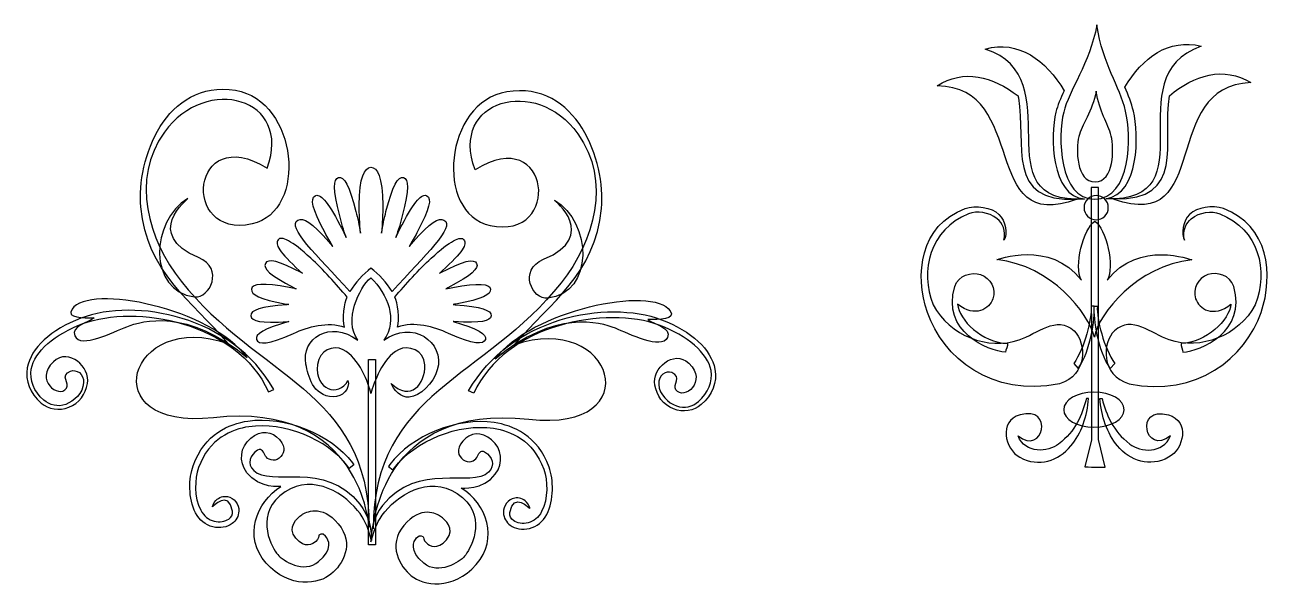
# Model space of a CAD drawing. Header units: millimetres. Extents: x -103 to 104, y -99 to 101.
# Drawn here: x 32.5 to 99.4, y 70.4 to 100.7 of the extents above; entities that cross this region are included whole.
import ezdxf

# ---------------------------------------------------------------- set-up
doc = ezdxf.new("R2010")
doc.units = ezdxf.units.MM
doc.header["$MEASUREMENT"] = 0
doc.layers.add('General Escritorio', color=7, linetype='Continuous', plot=False)
doc.layers.add('layer 1', color=7, linetype='Continuous')

msp = doc.modelspace()

# ---------------------------------------------------------------- linework, layer by layer
at = {"layer": 'General Escritorio', "color": 250}
for points, knots in [([(89.8084, 91.4011), (87.8826, 91.3811), (87.8247, 94.7639), (88.1462, 96.0689), (88.1462, 96.0689), (88.4256, 97.203), (89.5418, 98.6925), (89.9218, 100.739), (89.9218, 100.739), (90.2608, 98.5722), (91.13, 97.4875), (91.4648, 96.1157), (91.4648, 96.1157), (91.7811, 94.8231), (91.7869, 91.4214), (89.8084, 91.4011)], [0, 0, 0, 0, 0.2, 0.2, 0.2, 0.2, 0.4, 0.4, 0.4, 0.4, 0.6, 0.6, 0.6, 0.6, 1, 1, 1, 1]), ([(87.7304, 96.068), (87.8144, 96.413), (87.9815, 96.7956), (88.1761, 97.2113), (88.1761, 97.2113), (87.2012, 98.8513), (85.7143, 99.9537), (83.9456, 99.4493), (83.9456, 99.4493), (88.6505, 97.9037), (83.6686, 91.0972), (89.262, 91.4039), (89.262, 91.4039), (89.2627, 91.4057), (89.2627, 91.4102), (89.2641, 91.4128), (89.2641, 91.4128), (87.4678, 91.5485), (87.4158, 94.7943), (87.7304, 96.068)], [0, 0, 0, 0, 0.1666667, 0.1666667, 0.1666667, 0.1666667, 0.3333333, 0.3333333, 0.3333333, 0.3333333, 0.5, 0.5, 0.5, 0.5, 0.6666667, 0.6666667, 0.6666667, 0.6666667, 1, 1, 1, 1]), ([(95.509, 99.6001), (93.7799, 100.0405), (92.3585, 98.9815), (91.4262, 97.3982), (91.4262, 97.3982), (91.6102, 96.9708), (91.7735, 96.5574), (91.882, 96.1169), (91.882, 96.1169), (92.1866, 94.8679), (92.1966, 91.6593), (90.4137, 91.4242), (90.4137, 91.4242), (90.4151, 91.4192), (90.4162, 91.4142), (90.4172, 91.409), (90.4172, 91.409), (96.0161, 91.2592), (90.8478, 97.9237), (95.509, 99.6001)], [0, 0, 0, 0, 0.1666667, 0.1666667, 0.1666667, 0.1666667, 0.3333333, 0.3333333, 0.3333333, 0.3333333, 0.5, 0.5, 0.5, 0.5, 0.6666667, 0.6666667, 0.6666667, 0.6666667, 1, 1, 1, 1]), ([(88.8452, 91.404), (88.8452, 91.404), (88.8452, 91.4033), (88.8452, 91.4033), (88.8452, 91.4033), (85.0011, 91.1918), (86.1508, 94.3406), (85.7205, 96.833), (85.7205, 96.833), (85.7132, 96.8655), (85.7057, 96.8991), (85.6994, 96.9323), (85.6994, 96.9323), (84.3531, 97.9787), (82.7728, 98.3994), (81.3714, 97.4751), (81.3714, 97.4751), (86.3244, 97.4164), (83.6214, 89.427), (88.8627, 91.4018), (88.8627, 91.4018), (88.8576, 91.4018), (88.8514, 91.4039), (88.8452, 91.404)], [0, 0, 0, 0, 0.1428571, 0.1428571, 0.1428571, 0.1428572, 0.2857143, 0.2857143, 0.2857143, 0.2857143, 0.4285714, 0.4285714, 0.4285714, 0.4285714, 0.5714286, 0.5714286, 0.5714286, 0.5714286, 0.7142857, 0.7142857, 0.7142857, 0.7142857, 1, 1, 1, 1]), ([(93.8099, 96.9451), (93.4382, 94.4414), (94.6874, 91.3146), (90.8471, 91.4099), (90.8471, 91.4099), (90.8468, 91.3992), (90.8454, 91.389), (90.8447, 91.3789), (90.8447, 91.3789), (96.137, 89.5421), (93.227, 97.4576), (98.1762, 97.6464), (98.1762, 97.6464), (96.731, 98.5459), (95.1401, 98.0579), (93.8099, 96.9451)], [0, 0, 0, 0, 0.2, 0.2, 0.2, 0.2, 0.4, 0.4, 0.4, 0.4, 0.6, 0.6, 0.6, 0.6, 1, 1, 1, 1]), ([(90.0155, 78.5168), (90.0155, 78.5168), (90.361, 77.0333), (90.361, 77.0333), (90.361, 77.0333), (90.361, 77.0333), (89.2879, 77.0425), (89.2879, 77.0425), (89.2879, 77.0425), (89.2879, 77.0425), (89.6334, 78.5045), (89.6334, 78.5045), (89.6334, 78.5045), (89.6334, 78.5045), (89.6207, 92.0295), (89.6207, 92.0295), (89.6207, 92.0295), (89.6207, 92.0295), (90.0189, 92.0295), (90.0189, 92.0295), (90.0189, 92.0295), (90.0189, 92.0295), (90.0155, 78.5168), (90.0155, 78.5168)], [0, 0, 0, 0, 0.1428571, 0.1428571, 0.1428571, 0.1428572, 0.2857143, 0.2857143, 0.2857143, 0.2857143, 0.4285714, 0.4285714, 0.4285714, 0.4285714, 0.5714286, 0.5714286, 0.5714286, 0.5714286, 0.7142857, 0.7142857, 0.7142857, 0.7142857, 1, 1, 1, 1]), ([(80.8436, 85.3293), (81.6732, 82.9141), (84.2976, 80.7459), (87.9174, 81.5037), (87.9174, 81.5037), (89.4477, 81.9515), (89.3606, 83.7371), (88.7012, 84.34), (88.7012, 84.34), (87.7624, 85.1979), (86.7282, 84.1847), (85.7601, 83.8549), (85.7601, 83.8549), (84.0875, 83.2862), (82.0391, 84.0713), (81.1526, 85.7356), (81.1526, 85.7356), (80.4347, 87.5694), (80.9638, 89.7743), (83.0461, 90.611), (83.0461, 90.611), (83.5049, 90.7953), (84.1247, 90.7117), (84.5833, 90.3497), (84.5833, 90.3497), (84.8675, 90.124), (85.0683, 89.698), (84.9408, 89.1942), (84.9408, 89.1942), (85.1472, 89.5152), (85.0363, 90.2422), (84.6787, 90.5799), (84.6787, 90.5799), (84.2711, 90.9648), (83.4453, 91.1083), (82.8593, 90.8907), (82.8593, 90.8907), (80.4409, 89.991), (80.1498, 87.35), (80.8436, 85.3293)], [0, 0, 0, 0, 0.0909091, 0.0909091, 0.0909091, 0.0909091, 0.1818182, 0.1818182, 0.1818182, 0.1818182, 0.2727273, 0.2727273, 0.2727273, 0.2727273, 0.3636364, 0.3636364, 0.3636364, 0.3636364, 0.4545455, 0.4545455, 0.4545455, 0.4545455, 0.5454545, 0.5454545, 0.5454545, 0.5454546, 0.6363636, 0.6363636, 0.6363636, 0.6363636, 0.7272727, 0.7272727, 0.7272727, 0.7272727, 0.8181818, 0.8181818, 0.8181818, 0.8181818, 1, 1, 1, 1]), ([(90.5381, 90.9429), (90.5381, 90.5837), (90.2473, 90.2911), (89.8884, 90.2909), (89.8884, 90.2909), (89.5294, 90.2904), (89.2372, 90.5813), (89.2362, 90.9408), (89.2362, 90.9408), (89.2352, 91.2995), (89.5266, 91.5916), (89.8863, 91.5925), (89.8863, 91.5925), (90.2453, 91.5928), (90.5374, 91.3013), (90.5381, 90.9429)], [0, 0, 0, 0, 0.2, 0.2, 0.2, 0.2, 0.4, 0.4, 0.4, 0.4, 0.6, 0.6, 0.6, 0.6, 1, 1, 1, 1]), ([(98.7226, 85.3293), (97.893, 82.9141), (95.2689, 80.7459), (91.6484, 81.5037), (91.6484, 81.5037), (90.1185, 81.9515), (90.2049, 83.7371), (90.8647, 84.34), (90.8647, 84.34), (91.8042, 85.1979), (92.8384, 84.1847), (93.8065, 83.8549), (93.8065, 83.8549), (95.4787, 83.2862), (97.5275, 84.0713), (98.4132, 85.7356), (98.4132, 85.7356), (99.1309, 87.5694), (98.602, 89.7743), (96.5198, 90.611), (96.5198, 90.611), (96.0613, 90.7953), (95.4415, 90.7117), (94.9836, 90.3497), (94.9836, 90.3497), (94.6991, 90.124), (94.4982, 89.698), (94.6257, 89.1942), (94.6257, 89.1942), (94.4193, 89.5152), (94.5303, 90.2422), (94.8879, 90.5799), (94.8879, 90.5799), (95.2951, 90.9648), (96.1209, 91.1083), (96.7065, 90.8907), (96.7065, 90.8907), (99.1257, 89.991), (99.4168, 87.35), (98.7226, 85.3293)], [0, 0, 0, 0, 0.0909091, 0.0909091, 0.0909091, 0.0909091, 0.1818182, 0.1818182, 0.1818182, 0.1818182, 0.2727273, 0.2727273, 0.2727273, 0.2727273, 0.3636364, 0.3636364, 0.3636364, 0.3636364, 0.4545455, 0.4545455, 0.4545455, 0.4545455, 0.5454545, 0.5454545, 0.5454545, 0.5454546, 0.6363636, 0.6363636, 0.6363636, 0.6363636, 0.7272727, 0.7272727, 0.7272727, 0.7272727, 0.8181818, 0.8181818, 0.8181818, 0.8181818, 1, 1, 1, 1]), ([(95.0084, 88.1475), (95.0084, 88.1475), (92.1714, 89.2422), (90.4792, 87.0522), (90.4792, 87.0522), (90.9029, 87.7558), (90.4172, 89.8554), (89.8105, 90.2192), (89.8105, 90.2192), (89.2131, 89.8458), (88.6715, 87.7646), (89.0953, 87.0615), (89.0953, 87.0615), (87.403, 89.2519), (84.566, 88.1563), (84.566, 88.1563), (84.566, 88.1563), (87.5033, 87.8457), (89.4656, 85.2919), (89.7919, 84.0083), (89.7919, 84.0083), (90.0255, 85.2735), (92.0712, 87.8361), (95.0084, 88.1475)], [0, 0, 0, 0, 0.1428571, 0.1428571, 0.1428571, 0.1428572, 0.2857143, 0.2857143, 0.2857143, 0.2857143, 0.4285714, 0.4285714, 0.4285714, 0.4285714, 0.5714286, 0.5714286, 0.5714286, 0.5714286, 0.7142857, 0.7142857, 0.7142857, 0.7142857, 1, 1, 1, 1]), ([(85.0308, 83.1952), (85.0328, 83.3437), (85.1586, 83.513), (85.1307, 83.6686), (85.1307, 83.6686), (83.7623, 83.6915), (82.5492, 84.9305), (82.4563, 85.769), (82.4563, 85.769), (83.4109, 85.0141), (84.1719, 85.521), (84.35, 86.0595), (84.35, 86.0595), (84.5254, 86.5985), (84.2332, 87.1781), (83.6937, 87.3552), (83.6937, 87.3552), (83.2093, 87.5152), (82.5014, 87.3366), (82.3112, 86.714), (82.3112, 86.714), (81.5771, 84.3118), (84.093, 83.2417), (85.0308, 83.1952)], [0, 0, 0, 0, 0.1428571, 0.1428571, 0.1428571, 0.1428572, 0.2857143, 0.2857143, 0.2857143, 0.2857143, 0.4285714, 0.4285714, 0.4285714, 0.4285714, 0.5714286, 0.5714286, 0.5714286, 0.5714286, 0.7142857, 0.7142857, 0.7142857, 0.7142857, 1, 1, 1, 1]), ([(94.5358, 83.1952), (94.533, 83.3437), (94.408, 83.513), (94.4359, 83.6686), (94.4359, 83.6686), (95.8043, 83.6915), (97.0169, 84.9305), (97.1103, 85.769), (97.1103, 85.769), (96.1557, 85.0141), (95.3947, 85.521), (95.2165, 86.0595), (95.2165, 86.0595), (95.0405, 86.5985), (95.3337, 87.1781), (95.8728, 87.3552), (95.8728, 87.3552), (96.3565, 87.5152), (97.0648, 87.3366), (97.255, 86.714), (97.255, 86.714), (97.9888, 84.3118), (95.4732, 83.2417), (94.5358, 83.1952)], [0, 0, 0, 0, 0.1428571, 0.1428571, 0.1428571, 0.1428572, 0.2857143, 0.2857143, 0.2857143, 0.2857143, 0.4285714, 0.4285714, 0.4285714, 0.4285714, 0.5714286, 0.5714286, 0.5714286, 0.5714286, 0.7142857, 0.7142857, 0.7142857, 0.7142857, 1, 1, 1, 1]), ([(88.9251, 82.3245), (88.9251, 82.3245), (88.6822, 82.5858), (88.6822, 82.5858), (88.6822, 82.5858), (89.2699, 83.415), (89.6544, 84.9615), (89.6155, 85.6654), (89.6155, 85.6654), (89.6155, 85.6654), (89.7836, 85.6547), (89.7836, 85.6547), (89.7836, 85.6547), (89.8201, 84.9903), (89.5921, 83.2662), (88.9251, 82.3245)], [0, 0, 0, 0, 0.2, 0.2, 0.2, 0.2, 0.4, 0.4, 0.4, 0.4, 0.6, 0.6, 0.6, 0.6, 1, 1, 1, 1]), ([(90.6411, 82.3245), (90.6411, 82.3245), (90.8833, 82.5858), (90.8833, 82.5858), (90.8833, 82.5858), (90.297, 83.415), (89.9114, 84.9615), (89.9503, 85.6654), (89.9503, 85.6654), (89.9503, 85.6654), (89.7829, 85.6547), (89.7829, 85.6547), (89.7829, 85.6547), (89.7457, 84.9903), (89.9745, 83.2662), (90.6411, 82.3245)], [0, 0, 0, 0, 0.2, 0.2, 0.2, 0.2, 0.4, 0.4, 0.4, 0.4, 0.6, 0.6, 0.6, 0.6, 1, 1, 1, 1]), ([(91.3921, 80.1139), (91.3921, 79.5958), (90.6652, 79.1762), (89.7695, 79.1762), (89.7695, 79.1762), (88.8731, 79.1762), (88.1462, 79.5958), (88.1462, 80.1139), (88.1462, 80.1139), (88.1462, 80.6321), (88.8731, 81.051), (89.7695, 81.051), (89.7695, 81.051), (90.6652, 81.051), (91.3921, 80.6321), (91.3921, 80.1139)], [0, 0, 0, 0, 0.2, 0.2, 0.2, 0.2, 0.4, 0.4, 0.4, 0.4, 0.6, 0.6, 0.6, 0.6, 1, 1, 1, 1]), ([(85.8104, 79.8357), (87.6415, 80.3659), (87.0641, 77.5945), (85.7001, 78.7095), (85.7001, 78.7095), (86.0929, 77.7385), (87.3038, 77.8278), (87.8747, 78.2706), (87.8747, 78.2706), (88.7945, 78.9838), (89.1232, 79.7949), (89.3602, 80.7101), (89.3602, 80.7101), (89.3602, 80.7101), (89.4773, 80.7101), (89.4773, 80.7101), (89.4773, 80.7101), (89.4184, 79.7958), (89.0874, 78.8267), (88.5358, 78.1738), (88.5358, 78.1738), (87.8595, 77.3718), (86.8133, 77.0092), (85.8004, 77.5611), (85.8004, 77.5611), (84.9819, 78.0067), (84.6391, 79.4955), (85.8104, 79.8357)], [0, 0, 0, 0, 0.125, 0.125, 0.125, 0.125, 0.25, 0.25, 0.25, 0.25, 0.375, 0.375, 0.375, 0.375, 0.5, 0.5, 0.5, 0.5, 0.625, 0.625, 0.625, 0.625, 0.75, 0.75, 0.75, 0.75, 1, 1, 1, 1]), ([(93.7561, 79.8357), (91.9251, 80.3659), (92.5025, 77.5945), (93.8664, 78.7095), (93.8664, 78.7095), (93.4736, 77.7385), (92.2624, 77.8278), (91.6919, 78.2706), (91.6919, 78.2706), (90.7717, 78.9838), (90.4426, 79.7949), (90.2063, 80.7101), (90.2063, 80.7101), (90.2063, 80.7101), (90.0892, 80.7101), (90.0892, 80.7101), (90.0892, 80.7101), (90.1474, 79.7958), (90.4788, 78.8267), (91.0304, 78.1738), (91.0304, 78.1738), (91.707, 77.3718), (92.7526, 77.0092), (93.7658, 77.5611), (93.7658, 77.5611), (94.5844, 78.0067), (94.9275, 79.4955), (93.7561, 79.8357)], [0, 0, 0, 0, 0.125, 0.125, 0.125, 0.125, 0.25, 0.25, 0.25, 0.25, 0.375, 0.375, 0.375, 0.375, 0.5, 0.5, 0.5, 0.5, 0.625, 0.625, 0.625, 0.625, 0.75, 0.75, 0.75, 0.75, 1, 1, 1, 1])]:
    msp.add_open_spline(points, degree=3, knots=knots, dxfattribs=at)
at = {"layer": 'General Escritorio', "color": 7}
msp.add_open_spline([(89.8246, 92.3261), (88.8211, 92.3153), (88.7911, 94.0783), (88.9589, 94.7582), (88.9589, 94.7582), (89.1049, 95.3497), (89.6868, 96.1257), (89.8853, 97.1921), (89.8853, 97.1921), (90.0603, 96.0632), (90.5136, 95.4978), (90.6886, 94.7828), (90.6886, 94.7828), (90.853, 94.1096), (90.8557, 92.337), (89.8246, 92.3261)], degree=3, knots=[0, 0, 0, 0, 0.2, 0.2, 0.2, 0.2, 0.4, 0.4, 0.4, 0.4, 0.6, 0.6, 0.6, 0.6, 1, 1, 1, 1], dxfattribs=at)
at = {"layer": 'layer 1', "color": 250}
for points, knots in [([(50.923, 73.8111), (50.9062, 81.1681), (44.9126, 81.8412), (40.8498, 87.0025), (40.8498, 87.0025), (39.094, 89.2308), (38.1366, 92.4484), (39.9577, 94.9913), (39.9577, 94.9913), (42.195, 98.1129), (46.8537, 96.8248), (45.4651, 93.0614), (45.4651, 93.0614), (41.3627, 95.6045), (40.7973, 89.2216), (44.6591, 90.0731), (44.6591, 90.0731), (47.6623, 90.7359), (47.1108, 96.6863), (43.7655, 97.2377), (43.7655, 97.2377), (40.0245, 97.8519), (38.4466, 93.5178), (38.6921, 90.9826), (38.6921, 90.9826), (39.0368, 87.4404), (41.3846, 85.9982), (43.379, 83.6603), (43.379, 83.6603), (38.0177, 85.5343), (36.0566, 78.9578), (42.5838, 79.6811), (42.5838, 79.6811), (50.5564, 80.5656), (50.923, 73.8111), (50.923, 73.8111)], [0, 0, 0, 0, 0.1, 0.1, 0.1, 0.1, 0.2, 0.2, 0.2, 0.2, 0.3, 0.3, 0.3, 0.3, 0.4, 0.4, 0.4, 0.4, 0.5, 0.5, 0.5, 0.5, 0.6, 0.6, 0.6, 0.6, 0.7, 0.7, 0.7, 0.7, 0.8, 0.8, 0.8, 0.8, 1, 1, 1, 1]), ([(51.1469, 73.7285), (51.1633, 81.0847), (57.1566, 81.7582), (61.2186, 86.9192), (61.2186, 86.9192), (62.9747, 89.1478), (63.9328, 92.3653), (62.1115, 94.9078), (62.1115, 94.9078), (59.8745, 98.0297), (55.2159, 96.7418), (56.6033, 92.9781), (56.6033, 92.9781), (60.7057, 95.5207), (61.2718, 89.1387), (57.4104, 89.9898), (57.4104, 89.9898), (54.4068, 90.6524), (54.9583, 96.6027), (58.3044, 97.1538), (58.3044, 97.1538), (62.0454, 97.769), (63.6225, 93.435), (63.3781, 90.8989), (63.3781, 90.8989), (63.0327, 87.3569), (60.6846, 85.915), (58.6909, 83.5771), (58.6909, 83.5771), (64.0525, 85.4506), (66.0133, 78.874), (59.4861, 79.5979), (59.4861, 79.5979), (51.5131, 80.4822), (51.1469, 73.7285), (51.1469, 73.7285)], [0, 0, 0, 0, 0.1, 0.1, 0.1, 0.1, 0.2, 0.2, 0.2, 0.2, 0.3, 0.3, 0.3, 0.3, 0.4, 0.4, 0.4, 0.4, 0.5, 0.5, 0.5, 0.5, 0.6, 0.6, 0.6, 0.6, 0.7, 0.7, 0.7, 0.7, 0.8, 0.8, 0.8, 0.8, 1, 1, 1, 1]), ([(54.9386, 90.2786), (54.6687, 90.4328), (54.2154, 90.1632), (53.2748, 89.0991), (53.2748, 89.0991), (53.2081, 89.0232), (53.139, 88.9442), (53.0705, 88.8619), (53.0705, 88.8619), (53.2236, 89.1146), (53.3652, 89.3637), (53.4885, 89.5994), (53.4885, 89.5994), (54.1902, 90.9416), (54.2825, 91.4129), (54.0254, 91.5792), (54.0254, 91.5792), (53.7751, 91.7407), (53.3521, 91.2912), (52.6927, 90.0297), (52.6927, 90.0297), (52.5817, 89.8167), (52.4698, 89.5842), (52.3578, 89.3424), (52.3578, 89.3424), (52.4924, 89.7436), (52.6142, 90.1418), (52.7039, 90.5055), (52.7039, 90.5055), (53.0723, 91.9787), (53.0509, 92.4583), (52.7627, 92.5577), (52.7627, 92.5577), (52.4825, 92.6546), (52.1754, 92.1169), (51.8304, 90.7331), (51.8304, 90.7331), (51.7425, 90.3811), (51.662, 89.9873), (51.5916, 89.5842), (51.5916, 89.5842), (51.6345, 90.0989), (51.662, 90.616), (51.6597, 91.0733), (51.6597, 91.0733), (51.6517, 92.5908), (51.3571, 93.1088), (51.0262, 93.1088), (51.0262, 93.1088), (50.6858, 93.0749), (50.4007, 92.5908), (50.3933, 91.0733), (50.3933, 91.0733), (50.3905, 90.616), (50.4182, 90.0989), (50.4619, 89.5842), (50.4619, 89.5842), (50.3905, 89.9873), (50.3102, 90.3811), (50.2227, 90.7331), (50.2227, 90.7331), (49.8776, 92.1169), (49.5702, 92.6546), (49.2897, 92.5577), (49.2897, 92.5577), (49.0023, 92.4583), (48.9804, 91.9787), (49.3488, 90.5055), (49.3488, 90.5055), (49.44, 90.1418), (49.5603, 89.7436), (49.6953, 89.3424), (49.6953, 89.3424), (49.5837, 89.5842), (49.4706, 89.8167), (49.3597, 90.0297), (49.3597, 90.0297), (48.7014, 91.2912), (48.2765, 91.7407), (48.027, 91.5792), (48.027, 91.5792), (47.7703, 91.4129), (47.8615, 90.9416), (48.5639, 89.5994), (48.5639, 89.5994), (48.6868, 89.3637), (48.8287, 89.1146), (48.9819, 88.8619), (48.9819, 88.8619), (48.9126, 88.9442), (48.8448, 89.0232), (48.7777, 89.0991), (48.7777, 89.0991), (47.8373, 90.1632), (47.3837, 90.4328), (47.1144, 90.2786), (47.1144, 90.2786), (46.4827, 89.9171), (48.1058, 88.4164), (49.8992, 86.4498), (49.8992, 86.4498), (50.1862, 86.9324), (50.5995, 87.3612), (51.0262, 87.7057), (51.0262, 87.7057), (51.454, 87.3612), (51.8662, 86.9324), (52.1536, 86.4498), (52.1536, 86.4498), (53.9472, 88.4164), (55.5703, 89.9171), (54.9386, 90.2786)], [0, 0, 0, 0, 0.0344828, 0.0344828, 0.0344828, 0.0344828, 0.0689655, 0.0689655, 0.0689655, 0.0689655, 0.1034483, 0.1034483, 0.1034483, 0.1034483, 0.137931, 0.137931, 0.137931, 0.137931, 0.1724138, 0.1724138, 0.1724138, 0.1724138, 0.2068966, 0.2068966, 0.2068966, 0.2068966, 0.2413793, 0.2413793, 0.2413793, 0.2413793, 0.2758621, 0.2758621, 0.2758621, 0.2758621, 0.3103448, 0.3103448, 0.3103448, 0.3103448, 0.3448276, 0.3448276, 0.3448276, 0.3448276, 0.3793103, 0.3793103, 0.3793103, 0.3793104, 0.4137931, 0.4137931, 0.4137931, 0.4137931, 0.4482759, 0.4482759, 0.4482759, 0.4482759, 0.4827586, 0.4827586, 0.4827586, 0.4827586, 0.5172414, 0.5172414, 0.5172414, 0.5172414, 0.5517241, 0.5517241, 0.5517241, 0.5517241, 0.5862069, 0.5862069, 0.5862069, 0.5862069, 0.6206897, 0.6206897, 0.6206897, 0.6206897, 0.6551724, 0.6551724, 0.6551724, 0.6551724, 0.6896552, 0.6896552, 0.6896552, 0.6896552, 0.7241379, 0.7241379, 0.7241379, 0.7241379, 0.7586207, 0.7586207, 0.7586207, 0.7586207, 0.7931034, 0.7931034, 0.7931034, 0.7931035, 0.8275862, 0.8275862, 0.8275862, 0.8275862, 0.862069, 0.862069, 0.862069, 0.862069, 0.8965517, 0.8965517, 0.8965517, 0.8965517, 0.9310345, 0.9310345, 0.9310345, 0.9310345, 1, 1, 1, 1]), ([(41.7887, 88.2645), (43.167, 87.6896), (42.4051, 86.071), (41.5676, 86.1669), (41.5676, 86.1669), (39.0751, 86.4541), (39.1954, 90.248), (41.2146, 91.4323), (41.2146, 91.4323), (41.2146, 91.4323), (38.7935, 89.5108), (41.7887, 88.2645)], [0, 0, 0, 0, 0.25, 0.25, 0.25, 0.25, 0.5, 0.5, 0.5, 0.5, 1, 1, 1, 1]), ([(60.2797, 88.1809), (58.9026, 87.6062), (59.6645, 85.9878), (60.5022, 86.0839), (60.5022, 86.0839), (62.9941, 86.3706), (62.8737, 90.1645), (60.8549, 91.3493), (60.8549, 91.3493), (60.8549, 91.3493), (63.2756, 89.427), (60.2797, 88.1809)], [0, 0, 0, 0, 0.25, 0.25, 0.25, 0.25, 0.5, 0.5, 0.5, 0.5, 1, 1, 1, 1]), ([(46.5137, 85.7426), (46.5491, 85.7451), (46.5852, 85.7467), (46.6217, 85.7485), (46.6217, 85.7485), (46.5725, 85.7584), (46.5228, 85.7666), (46.4747, 85.7766), (46.4747, 85.7766), (45.0125, 86.0535), (44.5942, 86.2721), (44.6256, 86.5747), (44.6256, 86.5747), (44.6562, 86.8692), (45.2606, 86.9246), (46.6337, 86.6642), (46.6337, 86.6642), (46.7593, 86.6399), (46.8876, 86.6129), (47.0196, 86.5838), (47.0196, 86.5838), (46.9802, 86.6038), (46.9412, 86.6247), (46.9029, 86.6452), (46.9029, 86.6452), (45.5852, 87.3435), (45.2492, 87.6763), (45.3674, 87.957), (45.3674, 87.957), (45.4809, 88.2291), (46.0764, 88.1025), (47.3133, 87.4455), (47.3133, 87.4455), (47.3257, 87.4404), (47.3384, 87.4323), (47.3497, 87.4258), (47.3497, 87.4258), (47.3005, 87.47), (47.252, 87.5139), (47.2038, 87.5589), (47.2038, 87.5589), (46.1041, 88.5688), (45.8628, 88.9777), (46.0458, 89.2188), (46.0458, 89.2188), (46.2245, 89.4531), (46.7691, 89.1787), (47.8016, 88.2291), (47.8016, 88.2291), (48.442, 87.638), (49.1719, 86.8266), (49.7486, 86.154), (49.7486, 86.154), (49.5917, 85.8625), (49.4772, 84.9423), (49.6139, 84.5402), (49.6139, 84.5402), (48.6916, 84.8617), (47.6558, 84.5508), (46.8817, 84.2059), (46.8817, 84.2059), (45.5206, 83.599), (44.9997, 83.5857), (44.8933, 83.8711), (44.8933, 83.8711), (44.7911, 84.1474), (45.3036, 84.4669), (46.6312, 84.8462), (46.6312, 84.8462), (46.6144, 84.8458), (46.5958, 84.8446), (46.5791, 84.8422), (46.5791, 84.8422), (45.0956, 84.7411), (44.6362, 84.8462), (44.5913, 85.148), (44.5913, 85.148), (44.5475, 85.4402), (45.1193, 85.6477), (46.5137, 85.7426)], [0, 0, 0, 0, 0.047619, 0.047619, 0.047619, 0.0476191, 0.0952381, 0.0952381, 0.0952381, 0.0952381, 0.1428571, 0.1428571, 0.1428571, 0.1428572, 0.1904762, 0.1904762, 0.1904762, 0.1904762, 0.2380952, 0.2380952, 0.2380952, 0.2380952, 0.2857143, 0.2857143, 0.2857143, 0.2857143, 0.3333333, 0.3333333, 0.3333333, 0.3333333, 0.3809524, 0.3809524, 0.3809524, 0.3809524, 0.4285714, 0.4285714, 0.4285714, 0.4285714, 0.4761905, 0.4761905, 0.4761905, 0.4761905, 0.5238095, 0.5238095, 0.5238095, 0.5238095, 0.5714286, 0.5714286, 0.5714286, 0.5714286, 0.6190476, 0.6190476, 0.6190476, 0.6190476, 0.6666667, 0.6666667, 0.6666667, 0.6666667, 0.7142857, 0.7142857, 0.7142857, 0.7142857, 0.7619048, 0.7619048, 0.7619048, 0.7619048, 0.8095238, 0.8095238, 0.8095238, 0.8095238, 0.8571429, 0.8571429, 0.8571429, 0.8571429, 0.9047619, 0.9047619, 0.9047619, 0.9047619, 1, 1, 1, 1]), ([(55.5397, 85.7426), (55.5039, 85.7451), (55.4675, 85.7467), (55.4303, 85.7485), (55.4303, 85.7485), (55.481, 85.7584), (55.5295, 85.7666), (55.5787, 85.7766), (55.5787, 85.7766), (57.0402, 86.0535), (57.4589, 86.2721), (57.4269, 86.5747), (57.4269, 86.5747), (57.3976, 86.8692), (56.7918, 86.9246), (55.4186, 86.6642), (55.4186, 86.6642), (55.2939, 86.6399), (55.1644, 86.6129), (55.0338, 86.5838), (55.0338, 86.5838), (55.0728, 86.6038), (55.1122, 86.6247), (55.1509, 86.6452), (55.1509, 86.6452), (56.4668, 87.3435), (56.8032, 87.6763), (56.6861, 87.957), (56.6861, 87.957), (56.5711, 88.2291), (55.9767, 88.1025), (54.7395, 87.4455), (54.7395, 87.4455), (54.7271, 87.4404), (54.7147, 87.4323), (54.7023, 87.4258), (54.7023, 87.4258), (54.7523, 87.47), (54.8015, 87.5139), (54.8489, 87.5589), (54.8489, 87.5589), (55.9486, 88.5688), (56.1911, 88.9777), (56.0066, 89.2188), (56.0066, 89.2188), (55.8275, 89.4531), (55.2837, 89.1787), (54.2515, 88.2291), (54.2515, 88.2291), (53.6114, 87.638), (52.8801, 86.8266), (52.3042, 86.154), (52.3042, 86.154), (52.4611, 85.8625), (52.5756, 84.9423), (52.4388, 84.5402), (52.4388, 84.5402), (53.3608, 84.8617), (54.3967, 84.5508), (55.1713, 84.2059), (55.1713, 84.2059), (56.5322, 83.599), (57.0541, 83.5857), (57.1591, 83.8711), (57.1591, 83.8711), (57.2613, 84.1474), (56.7492, 84.4669), (55.4216, 84.8462), (55.4216, 84.8462), (55.4391, 84.8458), (55.4566, 84.8446), (55.4737, 84.8422), (55.4737, 84.8422), (56.9577, 84.7411), (57.4166, 84.8462), (57.4622, 85.148), (57.4622, 85.148), (57.5064, 85.4402), (56.9337, 85.6477), (55.5397, 85.7426)], [0, 0, 0, 0, 0.047619, 0.047619, 0.047619, 0.0476191, 0.0952381, 0.0952381, 0.0952381, 0.0952381, 0.1428571, 0.1428571, 0.1428571, 0.1428572, 0.1904762, 0.1904762, 0.1904762, 0.1904762, 0.2380952, 0.2380952, 0.2380952, 0.2380952, 0.2857143, 0.2857143, 0.2857143, 0.2857143, 0.3333333, 0.3333333, 0.3333333, 0.3333333, 0.3809524, 0.3809524, 0.3809524, 0.3809524, 0.4285714, 0.4285714, 0.4285714, 0.4285714, 0.4761905, 0.4761905, 0.4761905, 0.4761905, 0.5238095, 0.5238095, 0.5238095, 0.5238095, 0.5714286, 0.5714286, 0.5714286, 0.5714286, 0.6190476, 0.6190476, 0.6190476, 0.6190476, 0.6666667, 0.6666667, 0.6666667, 0.6666667, 0.7142857, 0.7142857, 0.7142857, 0.7142857, 0.7619048, 0.7619048, 0.7619048, 0.7619048, 0.8095238, 0.8095238, 0.8095238, 0.8095238, 0.8571429, 0.8571429, 0.8571429, 0.8571429, 0.9047619, 0.9047619, 0.9047619, 0.9047619, 1, 1, 1, 1]), ([(51.7158, 83.8315), (52.4749, 84.9423), (51.9318, 86.2943), (51.0094, 87.1906), (51.0094, 87.1906), (50.3942, 86.6297), (49.5553, 84.9423), (50.3146, 83.8315), (50.3146, 83.8315), (48.8375, 84.9708), (47.2648, 83.9103), (47.5427, 82.5495), (47.5427, 82.5495), (47.6667, 81.9424), (47.8771, 80.8467), (48.9998, 80.8005), (48.9998, 80.8005), (49.5005, 80.7798), (49.9192, 81.239), (49.793, 81.6781), (49.793, 81.6781), (49.3127, 80.7798), (47.9964, 81.1349), (48.1631, 82.5349), (48.1631, 82.5349), (48.2547, 83.2985), (49.0041, 83.6034), (49.5326, 83.33), (49.5326, 83.33), (50.3905, 82.8853), (50.9245, 81.5261), (51.0149, 80.9815), (51.0149, 80.9815), (51.1976, 81.5605), (51.6393, 82.8843), (52.4979, 83.33), (52.4979, 83.33), (53.026, 83.6034), (53.8788, 83.3076), (53.9101, 82.5143), (53.9101, 82.5143), (53.9528, 81.4684), (53.1377, 80.5489), (52.1135, 81.5111), (52.1135, 81.5111), (52.2389, 81.1761), (52.6357, 80.7372), (53.0745, 80.7798), (53.0745, 80.7798), (53.6522, 80.8339), (54.3711, 81.5317), (54.5797, 82.2425), (54.5797, 82.2425), (55.0233, 83.7531), (53.1923, 84.9708), (51.7158, 83.8315)], [0, 0, 0, 0, 0.0666667, 0.0666667, 0.0666667, 0.0666667, 0.1333333, 0.1333333, 0.1333333, 0.1333333, 0.2, 0.2, 0.2, 0.2, 0.2666667, 0.2666667, 0.2666667, 0.2666667, 0.3333333, 0.3333333, 0.3333333, 0.3333333, 0.4, 0.4, 0.4, 0.4, 0.4666667, 0.4666667, 0.4666667, 0.4666667, 0.5333333, 0.5333333, 0.5333333, 0.5333333, 0.6, 0.6, 0.6, 0.6, 0.6666667, 0.6666667, 0.6666667, 0.6666667, 0.7333333, 0.7333333, 0.7333333, 0.7333333, 0.8, 0.8, 0.8, 0.8, 0.8666667, 0.8666667, 0.8666667, 0.8666667, 1, 1, 1, 1]), ([(44.3841, 82.9038), (41.1868, 85.5871), (38.7687, 84.881), (37.943, 84.5619), (37.943, 84.5619), (37.2194, 84.2823), (35.4646, 83.3621), (35.1609, 84.0723), (35.1609, 84.0723), (34.9391, 84.5896), (35.8275, 84.758), (36.201, 85.0293), (36.201, 85.0293), (35.6123, 85.0392), (34.6677, 85.0047), (35.0069, 85.5022), (35.0069, 85.5022), (35.953, 86.8863), (42.4926, 85.5306), (44.3841, 82.9038)], [0, 0, 0, 0, 0.1666667, 0.1666667, 0.1666667, 0.1666667, 0.3333333, 0.3333333, 0.3333333, 0.3333333, 0.5, 0.5, 0.5, 0.5, 0.6666667, 0.6666667, 0.6666667, 0.6666667, 1, 1, 1, 1]), ([(57.6851, 82.8207), (60.8823, 85.5035), (63.3012, 84.7984), (64.1262, 84.4781), (64.1262, 84.4781), (64.8495, 84.1988), (66.6052, 83.2788), (66.9084, 83.9896), (66.9084, 83.9896), (67.1301, 84.5064), (66.2416, 84.6753), (65.8681, 84.9456), (65.8681, 84.9456), (66.4575, 84.956), (67.4022, 84.9221), (67.0619, 85.4188), (67.0619, 85.4188), (66.1165, 86.8028), (59.5765, 85.4476), (57.6851, 82.8207)], [0, 0, 0, 0, 0.1666667, 0.1666667, 0.1666667, 0.1666667, 0.3333333, 0.3333333, 0.3333333, 0.3333333, 0.5, 0.5, 0.5, 0.5, 0.6666667, 0.6666667, 0.6666667, 0.6666667, 1, 1, 1, 1]), ([(45.8146, 81.2029), (45.8146, 81.2029), (45.5315, 81.0754), (45.5315, 81.0754), (45.5315, 81.0754), (43.8494, 84.8083), (38.3966, 85.7873), (35.5923, 84.7282), (35.5923, 84.7282), (34.087, 84.1599), (32.9939, 83.2417), (32.8221, 82.292), (32.8221, 82.292), (32.7157, 81.7031), (32.9654, 81.0915), (33.4914, 80.6315), (33.4914, 80.6315), (33.7963, 80.3646), (34.2571, 80.2355), (34.6735, 80.397), (34.6735, 80.397), (35.117, 80.5686), (35.5869, 80.9906), (35.6263, 81.5538), (35.6263, 81.5538), (35.6619, 82.0635), (35.2184, 82.2942), (34.9274, 82.1822), (34.9274, 82.1822), (34.3318, 81.9545), (34.9019, 81.5361), (34.7064, 81.2627), (34.7064, 81.2627), (34.2803, 80.666), (32.9779, 81.723), (34.0053, 82.6824), (34.0053, 82.6824), (34.8399, 83.4617), (35.9938, 82.3752), (35.8378, 81.5196), (35.8378, 81.5196), (35.7335, 80.951), (35.3899, 80.456), (34.8369, 80.2411), (34.8369, 80.2411), (34.3128, 80.038), (33.7445, 80.1253), (33.3525, 80.4679), (33.3525, 80.4679), (32.7493, 80.9961), (32.4851, 81.6683), (32.6099, 82.3604), (32.6099, 82.3604), (32.801, 83.4174), (33.8755, 84.4123), (35.4822, 85.0198), (35.4822, 85.0198), (38.4018, 86.1222), (43.5748, 85.1586), (45.8146, 81.2029)], [0, 0, 0, 0, 0.0625, 0.0625, 0.0625, 0.0625, 0.125, 0.125, 0.125, 0.125, 0.1875, 0.1875, 0.1875, 0.1875, 0.25, 0.25, 0.25, 0.25, 0.3125, 0.3125, 0.3125, 0.3125, 0.375, 0.375, 0.375, 0.375, 0.4375, 0.4375, 0.4375, 0.4375, 0.5, 0.5, 0.5, 0.5, 0.5625, 0.5625, 0.5625, 0.5625, 0.625, 0.625, 0.625, 0.625, 0.6875, 0.6875, 0.6875, 0.6875, 0.75, 0.75, 0.75, 0.75, 0.8125, 0.8125, 0.8125, 0.8125, 0.875, 0.875, 0.875, 0.875, 1, 1, 1, 1]), ([(56.2546, 81.12), (56.2546, 81.12), (56.5377, 80.9923), (56.5377, 80.9923), (56.5377, 80.9923), (58.2204, 84.7252), (63.6721, 85.7042), (66.4772, 84.6452), (66.4772, 84.6452), (67.9814, 84.077), (69.076, 83.1581), (69.2477, 82.2094), (69.2477, 82.2094), (69.3539, 81.6205), (69.1037, 81.0075), (68.5781, 80.5481), (68.5781, 80.5481), (68.2739, 80.2816), (67.8125, 80.1516), (67.3963, 80.3136), (67.3963, 80.3136), (66.9529, 80.4853), (66.4823, 80.908), (66.4436, 81.4706), (66.4436, 81.4706), (66.408, 81.9804), (66.8507, 82.211), (67.1417, 82.0996), (67.1417, 82.0996), (67.7378, 81.8709), (67.1677, 81.4526), (67.3631, 81.1801), (67.3631, 81.1801), (67.7895, 80.5829), (69.0909, 81.6398), (68.0642, 82.5993), (68.0642, 82.5993), (67.2297, 83.3787), (66.0753, 82.2916), (66.2315, 81.4361), (66.2315, 81.4361), (66.3357, 80.8679), (66.6797, 80.3724), (67.2323, 80.1582), (67.2323, 80.1582), (67.756, 79.955), (68.3246, 80.0418), (68.7171, 80.3848), (68.7171, 80.3848), (69.3207, 80.9123), (69.5833, 81.5847), (69.46, 82.2775), (69.46, 82.2775), (69.2678, 83.3345), (68.1944, 84.3287), (66.5874, 84.9357), (66.5874, 84.9357), (63.6681, 86.0387), (58.4948, 85.0753), (56.2546, 81.12)], [0, 0, 0, 0, 0.0625, 0.0625, 0.0625, 0.0625, 0.125, 0.125, 0.125, 0.125, 0.1875, 0.1875, 0.1875, 0.1875, 0.25, 0.25, 0.25, 0.25, 0.3125, 0.3125, 0.3125, 0.3125, 0.375, 0.375, 0.375, 0.375, 0.4375, 0.4375, 0.4375, 0.4375, 0.5, 0.5, 0.5, 0.5, 0.5625, 0.5625, 0.5625, 0.5625, 0.625, 0.625, 0.625, 0.625, 0.6875, 0.6875, 0.6875, 0.6875, 0.75, 0.75, 0.75, 0.75, 0.8125, 0.8125, 0.8125, 0.8125, 0.875, 0.875, 0.875, 0.875, 1, 1, 1, 1]), ([(50.893, 82.8078), (50.893, 82.8078), (50.893, 72.8646), (50.893, 72.8646), (50.893, 72.8646), (50.893, 72.8646), (51.2724, 72.8646), (51.2724, 72.8646), (51.2724, 72.8646), (51.2724, 72.8646), (51.2724, 82.8078), (51.2724, 82.8078), (51.2724, 82.8078), (51.2724, 82.8078), (50.893, 82.8078), (50.893, 82.8078)], [0, 0, 0, 0, 0.2, 0.2, 0.2, 0.2, 0.4, 0.4, 0.4, 0.4, 0.6, 0.6, 0.6, 0.6, 1, 1, 1, 1]), ([(43.5883, 74.0024), (43.7925, 74.1586), (43.9381, 74.3979), (43.9442, 74.6777), (43.9442, 74.6777), (43.9545, 75.039), (43.6962, 75.3864), (43.3432, 75.4554), (43.3432, 75.4554), (43.1057, 75.5008), (42.8982, 75.4208), (42.71, 75.2466), (42.71, 75.2466), (42.5565, 75.1083), (42.529, 74.8976), (42.529, 74.8976), (42.529, 74.8976), (42.529, 74.8976), (43.4118, 75.8388), (43.6014, 74.6777), (43.6014, 74.6777), (43.6309, 74.4915), (43.5314, 74.348), (43.4, 74.2487), (43.4, 74.2487), (43.2185, 74.1111), (42.9045, 74.0652), (42.6196, 74.1331), (42.6196, 74.1331), (42.3147, 74.2081), (42.0732, 74.4093), (41.9003, 74.7321), (41.9003, 74.7321), (41.5399, 75.4062), (41.5713, 76.408), (41.7872, 77.0055), (41.7872, 77.0055), (42.3526, 78.5686), (43.5635, 79.0598), (44.4811, 79.1989), (44.4811, 79.1989), (46.3471, 79.4792), (48.6762, 78.5472), (49.7847, 77.0727), (49.7847, 77.0727), (49.7847, 77.0727), (49.8652, 76.9667), (49.8652, 76.9667), (49.8652, 76.9667), (49.8652, 76.9667), (50.1103, 77.1575), (50.1103, 77.1575), (50.1103, 77.1575), (50.1103, 77.1575), (50.0316, 77.2607), (50.0316, 77.2607), (50.0316, 77.2607), (48.8633, 78.8157), (46.4032, 79.802), (44.4352, 79.5058), (44.4352, 79.5058), (43.4343, 79.3546), (42.1118, 78.817), (41.4977, 77.1114), (41.4977, 77.1114), (41.2584, 76.4498), (41.2238, 75.3403), (41.626, 74.5853), (41.626, 74.5853), (41.8416, 74.1831), (42.1512, 73.9297), (42.5451, 73.8332), (42.5451, 73.8332), (42.9215, 73.7384), (43.3318, 73.806), (43.5883, 74.0024)], [0, 0, 0, 0, 0.05, 0.05, 0.05, 0.05, 0.1, 0.1, 0.1, 0.1, 0.15, 0.15, 0.15, 0.15, 0.2, 0.2, 0.2, 0.2, 0.25, 0.25, 0.25, 0.25, 0.3, 0.3, 0.3, 0.3, 0.35, 0.35, 0.35, 0.35, 0.4, 0.4, 0.4, 0.4, 0.45, 0.45, 0.45, 0.45, 0.5, 0.5, 0.5, 0.5, 0.55, 0.55, 0.55, 0.55, 0.6, 0.6, 0.6, 0.6, 0.65, 0.65, 0.65, 0.65, 0.7, 0.7, 0.7, 0.7, 0.75, 0.75, 0.75, 0.75, 0.8, 0.8, 0.8, 0.8, 0.85, 0.85, 0.85, 0.85, 0.9, 0.9, 0.9, 0.9, 1, 1, 1, 1]), ([(58.4813, 73.9193), (58.2767, 74.0751), (58.1315, 74.3141), (58.1256, 74.5944), (58.1256, 74.5944), (58.1154, 74.9559), (58.3736, 75.3029), (58.7267, 75.3721), (58.7267, 75.3721), (58.9638, 75.4182), (59.1706, 75.3373), (59.3584, 75.1634), (59.3584, 75.1634), (59.5124, 75.0248), (59.5401, 74.8146), (59.5401, 74.8146), (59.5401, 74.8146), (59.5401, 74.8146), (58.6575, 75.7557), (58.4685, 74.5944), (58.4685, 74.5944), (58.4382, 74.4085), (58.5385, 74.2651), (58.6691, 74.1654), (58.6691, 74.1654), (58.8508, 74.0278), (59.1648, 73.9811), (59.4493, 74.0491), (59.4493, 74.0491), (59.7552, 74.125), (59.9967, 74.3261), (60.1689, 74.6482), (60.1689, 74.6482), (60.53, 75.3228), (60.4978, 76.3244), (60.2824, 76.9225), (60.2824, 76.9225), (59.7173, 78.4848), (58.5064, 78.9762), (57.5884, 79.1154), (57.5884, 79.1154), (55.722, 79.396), (53.3937, 78.4636), (52.2849, 76.9896), (52.2849, 76.9896), (52.2849, 76.9896), (52.2039, 76.8836), (52.2039, 76.8836), (52.2039, 76.8836), (52.2039, 76.8836), (51.9596, 77.0743), (51.9596, 77.0743), (51.9596, 77.0743), (51.9596, 77.0743), (52.0379, 77.1774), (52.0379, 77.1774), (52.0379, 77.1774), (53.2062, 78.7332), (55.6659, 79.7188), (57.6333, 79.4227), (57.6333, 79.4227), (58.6351, 79.2713), (59.9581, 78.7335), (60.5722, 77.0285), (60.5722, 77.0285), (60.8108, 76.3662), (60.8455, 75.2567), (60.4427, 74.5014), (60.4427, 74.5014), (60.2279, 74.1), (59.918, 73.8461), (59.524, 73.7497), (59.524, 73.7497), (59.1472, 73.6551), (58.7376, 73.7225), (58.4813, 73.9193)], [0, 0, 0, 0, 0.05, 0.05, 0.05, 0.05, 0.1, 0.1, 0.1, 0.1, 0.15, 0.15, 0.15, 0.15, 0.2, 0.2, 0.2, 0.2, 0.25, 0.25, 0.25, 0.25, 0.3, 0.3, 0.3, 0.3, 0.35, 0.35, 0.35, 0.35, 0.4, 0.4, 0.4, 0.4, 0.45, 0.45, 0.45, 0.45, 0.5, 0.5, 0.5, 0.5, 0.55, 0.55, 0.55, 0.55, 0.6, 0.6, 0.6, 0.6, 0.65, 0.65, 0.65, 0.65, 0.7, 0.7, 0.7, 0.7, 0.75, 0.75, 0.75, 0.75, 0.8, 0.8, 0.8, 0.8, 0.85, 0.85, 0.85, 0.85, 0.9, 0.9, 0.9, 0.9, 1, 1, 1, 1]), ([(50.4248, 75.0514), (48.5573, 77.4407), (45.6301, 75.9581), (44.7415, 76.8514), (44.7415, 76.8514), (44.3747, 77.2193), (44.5264, 77.6813), (44.9539, 77.9402), (44.9539, 77.9402), (45.1821, 78.079), (45.2864, 77.8089), (45.3736, 77.6279), (45.3736, 77.6279), (45.4615, 77.449), (45.8444, 77.2939), (46.1034, 77.5122), (46.1034, 77.5122), (46.3653, 77.7309), (46.5137, 78.0454), (46.1238, 78.5091), (46.1238, 78.5091), (45.7343, 78.9746), (45.1372, 79.0452), (44.5799, 78.5772), (44.5799, 78.5772), (44.0219, 78.1089), (43.9187, 77.3569), (44.3823, 76.7333), (44.3823, 76.7333), (45.0282, 75.8663), (46.2041, 75.9945), (46.2041, 75.9945), (46.2041, 75.9945), (44.8674, 75.1659), (44.1722, 73.2792), (45.4032, 71.8903), (45.4032, 71.8903), (46.6586, 70.4744), (48.2678, 70.7771), (48.8816, 71.2905), (48.8816, 71.2905), (49.4947, 71.8042), (50.1797, 72.9158), (49.2751, 73.996), (49.2751, 73.996), (48.3706, 75.0743), (47.5171, 74.6167), (47.3191, 74.4776), (47.3191, 74.4776), (47.0922, 74.3188), (46.4973, 73.8202), (46.9956, 73.2257), (46.9956, 73.2257), (47.4938, 72.6299), (47.9037, 72.9106), (48.0708, 73.0505), (48.0708, 73.0505), (48.2386, 73.1905), (48.2386, 73.3807), (48.2386, 73.3807), (48.2386, 73.3807), (48.2386, 73.3807), (48.4034, 73.5607), (48.5957, 73.3308), (48.5957, 73.3308), (48.7674, 73.1273), (49.0162, 72.6385), (48.2181, 71.9691), (48.2181, 71.9691), (47.4168, 71.2989), (46.2916, 72.0267), (46.0258, 72.3424), (46.0258, 72.3424), (45.7606, 72.6582), (44.7788, 74.3192), (46.1421, 75.4867), (46.1421, 75.4867), (47.6543, 76.7812), (49.4309, 75.7888), (50.3029, 74.7153), (50.3029, 74.7153), (50.7004, 74.2255), (50.8084, 73.9193), (51.0565, 73.1056), (51.0565, 73.1056), (51.0426, 73.7901), (50.9336, 74.4002), (50.4248, 75.0514)], [0, 0, 0, 0, 0.0434783, 0.0434783, 0.0434783, 0.0434783, 0.0869565, 0.0869565, 0.0869565, 0.0869565, 0.1304348, 0.1304348, 0.1304348, 0.1304348, 0.173913, 0.173913, 0.173913, 0.1739131, 0.2173913, 0.2173913, 0.2173913, 0.2173913, 0.2608696, 0.2608696, 0.2608696, 0.2608696, 0.3043478, 0.3043478, 0.3043478, 0.3043478, 0.3478261, 0.3478261, 0.3478261, 0.3478261, 0.3913043, 0.3913043, 0.3913043, 0.3913044, 0.4347826, 0.4347826, 0.4347826, 0.4347826, 0.4782609, 0.4782609, 0.4782609, 0.4782609, 0.5217391, 0.5217391, 0.5217391, 0.5217391, 0.5652174, 0.5652174, 0.5652174, 0.5652174, 0.6086957, 0.6086957, 0.6086957, 0.6086957, 0.6521739, 0.6521739, 0.6521739, 0.6521739, 0.6956522, 0.6956522, 0.6956522, 0.6956522, 0.7391304, 0.7391304, 0.7391304, 0.7391304, 0.7826087, 0.7826087, 0.7826087, 0.7826087, 0.826087, 0.826087, 0.826087, 0.826087, 0.8695652, 0.8695652, 0.8695652, 0.8695652, 0.9130435, 0.9130435, 0.9130435, 0.9130435, 1, 1, 1, 1]), ([(51.6444, 74.968), (53.5118, 77.3577), (56.4388, 75.8746), (57.3284, 76.7678), (57.3284, 76.7678), (57.6945, 77.1363), (57.5428, 77.5984), (57.1154, 77.8567), (57.1154, 77.8567), (56.887, 77.996), (56.7827, 77.7258), (56.6952, 77.5449), (56.6952, 77.5449), (56.6081, 77.3663), (56.2247, 77.2113), (55.9658, 77.4285), (55.9658, 77.4285), (55.7038, 77.6479), (55.5554, 77.9624), (55.9461, 78.4257), (55.9461, 78.4257), (56.3352, 78.8907), (56.9322, 78.9616), (57.4895, 78.4942), (57.4895, 78.4942), (58.0476, 78.0252), (58.1505, 77.2731), (57.6865, 76.6504), (57.6865, 76.6504), (57.041, 75.7834), (55.8654, 75.9112), (55.8654, 75.9112), (55.8654, 75.9112), (57.2022, 75.0824), (57.8969, 73.196), (56.666, 71.8073), (56.666, 71.8073), (55.4106, 70.3905), (53.8014, 70.693), (53.1876, 71.2075), (53.1876, 71.2075), (52.5744, 71.7216), (51.8895, 72.8328), (52.7937, 73.9123), (52.7937, 73.9123), (53.6986, 74.991), (54.5521, 74.5334), (54.7505, 74.394), (54.7505, 74.394), (54.9769, 74.2356), (55.5718, 73.7367), (55.0736, 73.1425), (55.0736, 73.1425), (54.5754, 72.5464), (54.1658, 72.8271), (53.9987, 72.9666), (53.9987, 72.9666), (53.8306, 73.1069), (53.8306, 73.2972), (53.8306, 73.2972), (53.8306, 73.2972), (53.8306, 73.2972), (53.6657, 73.4772), (53.4739, 73.2476), (53.4739, 73.2476), (53.3025, 73.0432), (53.053, 72.555), (53.851, 71.8861), (53.851, 71.8861), (54.6527, 71.2153), (55.7783, 71.9433), (56.0438, 72.2592), (56.0438, 72.2592), (56.3093, 72.5749), (57.2908, 74.2361), (55.9274, 75.4032), (55.9274, 75.4032), (54.4156, 76.6977), (52.6383, 75.7048), (51.7666, 74.6323), (51.7666, 74.6323), (51.3687, 74.1414), (51.2604, 73.8356), (51.0134, 73.023), (51.0134, 73.023), (51.027, 73.7066), (51.136, 74.3176), (51.6444, 74.968)], [0, 0, 0, 0, 0.0434783, 0.0434783, 0.0434783, 0.0434783, 0.0869565, 0.0869565, 0.0869565, 0.0869565, 0.1304348, 0.1304348, 0.1304348, 0.1304348, 0.173913, 0.173913, 0.173913, 0.1739131, 0.2173913, 0.2173913, 0.2173913, 0.2173913, 0.2608696, 0.2608696, 0.2608696, 0.2608696, 0.3043478, 0.3043478, 0.3043478, 0.3043478, 0.3478261, 0.3478261, 0.3478261, 0.3478261, 0.3913043, 0.3913043, 0.3913043, 0.3913044, 0.4347826, 0.4347826, 0.4347826, 0.4347826, 0.4782609, 0.4782609, 0.4782609, 0.4782609, 0.5217391, 0.5217391, 0.5217391, 0.5217391, 0.5652174, 0.5652174, 0.5652174, 0.5652174, 0.6086957, 0.6086957, 0.6086957, 0.6086957, 0.6521739, 0.6521739, 0.6521739, 0.6521739, 0.6956522, 0.6956522, 0.6956522, 0.6956522, 0.7391304, 0.7391304, 0.7391304, 0.7391304, 0.7826087, 0.7826087, 0.7826087, 0.7826087, 0.826087, 0.826087, 0.826087, 0.826087, 0.8695652, 0.8695652, 0.8695652, 0.8695652, 0.9130435, 0.9130435, 0.9130435, 0.9130435, 1, 1, 1, 1])]:
    msp.add_open_spline(points, degree=3, knots=knots, dxfattribs=at)

doc.saveas('drawing.dxf')
